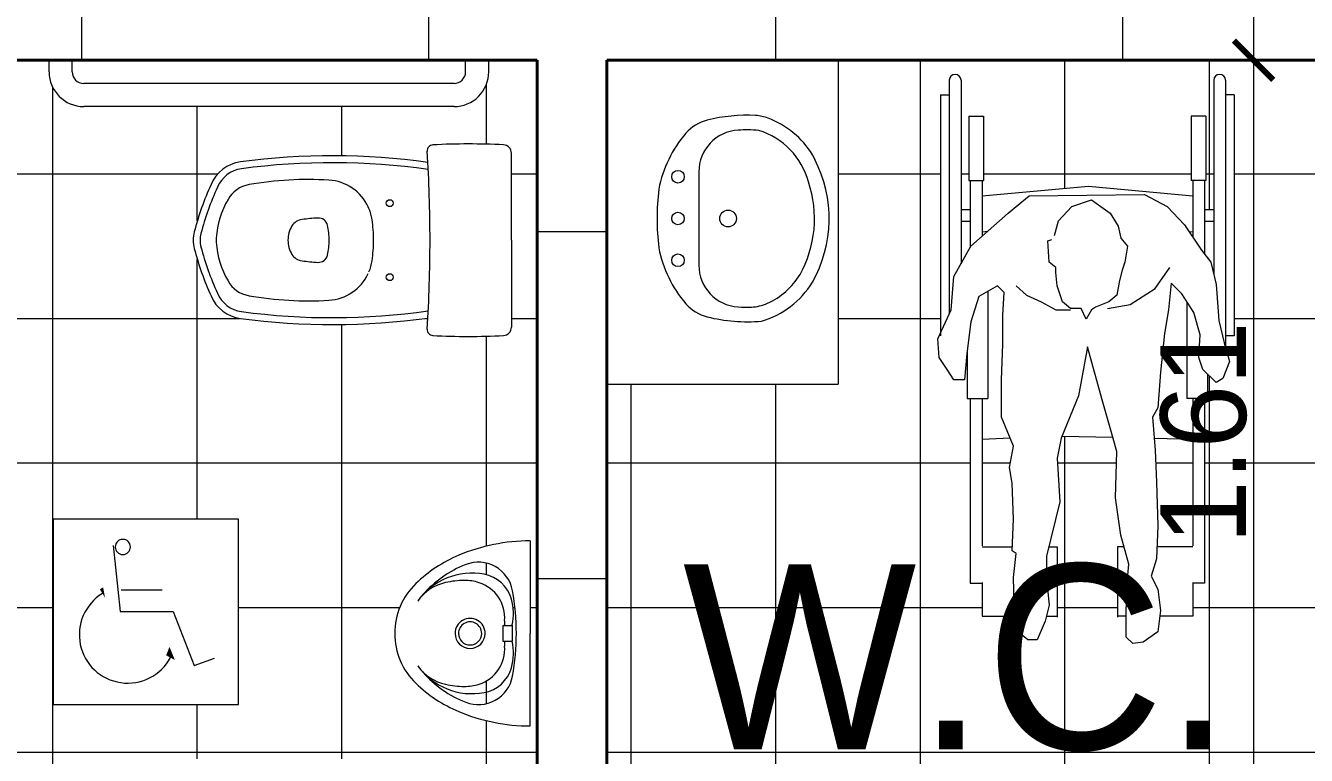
# Model space of a CAD drawing. Header units: millimetres. Extents: x 189.5 to 285.5, y -15 to 51.
# Drawn here: x 253.346 to 256.113, y 23.244 to 24.821 of the extents above; entities that cross this region are included whole.
import ezdxf
from ezdxf.enums import TextEntityAlignment as Align

# ---------------------------------------------------------------- set-up
doc = ezdxf.new("R2010")
doc.units = ezdxf.units.MM
doc.header["$LTSCALE"] = 0.005
doc.header["$MEASUREMENT"] = 0
for name, color, linetype, lineweight in [('Aux', 1, 'Continuous', 9), ('cotas', 1, 'Continuous', 15), ('Hatch', 11, 'Continuous', 9), ('muebles', 2, 'Continuous', 20), ('muro', 5, 'Continuous', 40)]:
    doc.layers.add(name, color=color, linetype=linetype, lineweight=lineweight)
doc.layers.add('text', color=1, linetype='Continuous')
doc.styles.get("Standard").update_dxf_attribs({"font": 'ERASMD.TTF', "height": 0.185})
doc.dimstyles.get("Standard").update_dxf_attribs({"dimtxt": 0.15, "dimasz": 0.085, "dimexe": 0.07, "dimexo": 0.4, "dimgap": 0.015, "dimtad": 1, "dimzin": 1, "dimdsep": 46, "dimtxsty": 'Standard', "dimblk": 'ARCHTICK', "dimcen": 0, "dimclrd": 256, "dimclre": 256, "dimclrt": 2, "dimadec": 0, "dimazin": 0, "dimtfac": 1, "dimtix": 1, "dimtmove": 0, "dimatfit": 0, "dimfxl": 1, "dimlwd": -1, "dimlwe": -1, "dimarcsym": 0})

# ---------------------------------------------------------------- blocks, each defined once
blk = doc.blocks.new('_ArchTick')
at = {"color": 0, "linetype": 'ByBlock', "const_width": 0.15}
blk.add_lwpolyline([(-0.5, -0.5), (0.5, 0.5)], dxfattribs=at)
blk = doc.blocks.new('*D166')
at = {"layer": 'cotas', "transparency": 16777216}
for p, q in [((255.9992355064184, 24.89628807079139), (255.9992355064184, 24.98128807079139)), ((255.9194552474638, 24.89628807079139), (256.0692355064184, 24.89628807079139)), ((255.9992355064184, 24.89628807079139), (255.9992355064184, 24.74628807079139)), ((255.9194552474638, 24.74628807079139), (256.0692355064184, 24.74628807079139)), ((255.9992355064184, 24.74628807079139), (255.9992355064184, 24.66128807079139))]:
    blk.add_line(p, q, dxfattribs=at)
at = {"layer": 'Defpoints', "color": 0, "transparency": 16777216}
for p in [(255.5194552474638, 24.89628807079139), (255.5194552474638, 24.74628807079139), (255.9992355064184, 24.74628807079139)]:
    blk.add_point(p, dxfattribs=at)
at = {"layer": 'cotas', "transparency": 16777216, "xscale": 0.085, "yscale": 0.085, "zscale": 0.085}
for p, rotation in [((255.9992355064184, 24.89628807079139), 270), ((255.9992355064184, 24.74628807079139), 90)]:
    blk.add_blockref('_ArchTick', p, dxfattribs=dict(at, rotation=rotation))
at = {"layer": 'cotas', "color": 2, "transparency": 16777216, "insert": (255.8917355064181, 25.16898497203681), "char_height": 0.185, "attachment_point": 5, "rotation": 90}
blk.add_mtext('0.15', dxfattribs=at)
blk = doc.blocks.new('*D167')
at = {"layer": 'cotas', "transparency": 16777216}
for p, q in [((255.9194552474638, 24.74628807079139), (256.0692355064184, 24.74628807079139)), ((255.9992355064184, 24.74628807079139), (255.9992355064184, 23.1362880707919)), ((255.9194552474638, 23.1362880707919), (256.0692355064184, 23.1362880707919))]:
    blk.add_line(p, q, dxfattribs=at)
at = {"layer": 'Defpoints', "color": 0, "transparency": 16777216}
for p in [(255.5194552474638, 24.74628807079139), (255.5194552474638, 23.1362880707919), (255.9992355064184, 23.1362880707919)]:
    blk.add_point(p, dxfattribs=at)
at = {"layer": 'cotas', "transparency": 16777216, "xscale": 0.085, "yscale": 0.085, "zscale": 0.085}
for p, rotation in [((255.9992355064184, 24.74628807079139), 90), ((255.9992355064184, 23.1362880707919), 270)]:
    blk.add_blockref('_ArchTick', p, dxfattribs=dict(at, rotation=rotation))
at = {"layer": 'cotas', "color": 2, "transparency": 16777216, "insert": (255.8917355064183, 23.94128807079157), "char_height": 0.185, "attachment_point": 5, "rotation": 90}
blk.add_mtext('1.61', dxfattribs=at)

msp = doc.modelspace()

# ---------------------------------------------------------------- hatches: boundary and pattern name
at = {"layer": 'Hatch'}
h = msp.add_hatch(dxfattribs=at)
h.set_pattern_fill('NET', color=256, scale=6, style=0)
h.set_pattern_definition([(0, (-337.5334649447541, 81.37570602885171), (0, 0.75), []), (90, (-337.5334649447541, 81.37570602885171), (-0.75, 4.592273826833915e-17), [])])
h.paths.add_polyline_path([(252.1038909515549, 22.98561842555168, -2.414213564037251), (252.1020308324781, 22.98747854462714), (252.0889513592696, 22.98747854462873), (252.0889513592696, 22.98628807079184), (251.6389513592695, 22.98628807079183), (251.1389513592695, 22.98628807079186), (248.7089513592696, 22.98628807079135), (248.6889513592695, 22.98628807079135), (247.9890367852244, 22.98628807079135), (247.5389513592695, 22.98628807079135), (246.5439513592695, 22.98628807079135), (245.6939513592696, 22.98628807079135), (245.3939513592695, 22.98628807079135), (243.7439513592695, 22.98628807079135), (242.7439513592695, 22.98628807079135), (240.9939513592695, 22.98628807079135), (240.6939513592696, 22.98628807079135), (239.8439513592696, 22.98628807079135), (238.7939513592695, 22.98628807079135), (238.3939513592695, 22.98628807079135), (238.1939513592696, 22.98628807079136), (237.2139513592697, 22.98628807079136), (234.7839513592696, 22.98628807079133), (234.7639513592696, 22.98628807079133), (234.7639513592696, 22.98636802783069), (234.1921289388995, 22.98636802783069), (234.1921289388995, 22.32371024168052), (234.1921289388995, 20.22776177328468), (234.1921289388995, 19.63628807079144), (234.1921289388995, 19.26852839724609), (234.1921289388997, 18.3185283972465), (234.1921289388997, 17.61128807079182), (234.1921289388997, 17.26128807079181), (234.0921289388996, 17.26128807079181), (234.0921289388996, 16.67260720331663), (234.0921289388996, 13.93141270840081), (234.0921289388996, 13.18628807079182), (234.0921289388994, 12.88628807079198), (234.0921289388991, 11.28628807079185), (237.5439513592697, 11.28628807079185), (237.5439513592697, 12.83628807079191), (237.2939513592701, 12.83628807079191), (236.89395135927, 12.83628807079191), (236.89395135927, 13.23628807079189), (237.2939513592701, 13.23628807079189), (237.5439513592698, 13.23628807079189), (237.54395135927, 19.55628807079179), (252.1187457793546, 19.55628807079179), (252.1187457793546, 19.64947813824267), (252.0706547125452, 19.64947813824267), (252.1187457793548, 20.13405533157958), (252.1187457793546, 19.55628807079179), (257.4639513592696, 19.5562880707918), (257.4639513592695, 20.1862880707917), (257.1639513592695, 20.1862880707917), (257.1639513592696, 20.48628807079177), (257.2639513592694, 20.48628807079177), (257.2639513592694, 22.98628807079189), (256.7139513592695, 22.98628807079189), (255.3366040933745, 22.98628807079189, -0.4199047918111877), (254.648326348148, 22.27315293824061), (254.648326348148, 22.27133269996786), (254.6408858718398, 22.27133269996786), (254.6408858718398, 22.27032355189795, -1.126481995361507), (254.6284208063116, 22.27133269996786), (254.6222846810695, 22.27133269996786), (254.6222846810695, 22.98747854462853), (254.6014513592695, 22.98747854462853), (254.6014513592695, 24.74628807079138), (257.2639513592695, 24.74628807079139), (257.2639513592693, 23.38628807079188), (257.4139513592695, 23.38628807079188), (257.4139513592693, 25.34128807079159), (257.2639513592694, 25.34128807079161), (257.2639513592694, 24.89628807079138), (251.7889513592695, 24.89628807079138), (251.7889513592695, 26.43628807079138), (251.6389513592696, 26.43628807079138), (251.6389513592695, 23.28628807079183), (251.7889513592695, 23.28628807079183), (251.7889513592696, 24.74628807079137), (254.4514513592694, 24.74628807079138), (254.4514513592694, 23.13628807079208), (252.8330576297549, 23.13628807079208), (252.8330576297549, 22.98628824590409), (252.8182103590112, 22.98628824750885, -0.419904866709646), (252.1299326186335, 22.2731529382408), (252.1299326186335, 22.27133269996804), (252.1224921423253, 22.27133269996804), (252.1224921423253, 22.27032355189514, -1.126481995005869), (252.1100270767969, 22.27133269996804), (252.1038909515549, 22.27133269996804)])
h.paths.add_polyline_path([(240.6439513592696, 20.48628807079177), (240.6439513592696, 20.1862880707917), (240.3439513592695, 20.1862880707917), (240.3439513592695, 20.48628807079177)], flags=17)
h.paths.add_polyline_path([(237.2439513592698, 20.1862880707917), (236.9439513592697, 20.1862880707917), (236.9439513592697, 20.48628807079177), (237.2439513592698, 20.48628807079177)], flags=17)
h.paths.add_polyline_path([(243.6939513592696, 20.48628807079177), (243.9939513592694, 20.48628807079178), (243.9939513592695, 20.1862880707917), (243.6939513592696, 20.1862880707917)], flags=17)
h.paths.add_polyline_path([(237.2439513592698, 16.9362880707917), (237.2439513592698, 16.63628807079175), (236.9439513592697, 16.63628807079175), (236.9439513592697, 16.9362880707917)], flags=16)
h.paths.add_polyline_path([(247.0439513592695, 20.48628807079177), (247.3439513592695, 20.48628807079178), (247.3439513592696, 20.1862880707917), (247.0439513592696, 20.1862880707917)], flags=17)
h.paths.add_polyline_path([(250.3639513592694, 20.48628807079178), (250.6639513592696, 20.48628807079177), (250.6639513592696, 20.1862880707917), (250.3639513592697, 20.1862880707917)], flags=17)
h.paths.add_polyline_path([(252.116592189181, 22.27636913918495, -0.03896766346203715), (252.1175626368307, 22.27623207035962, -0.9728150875891242), (252.1151768573746, 22.26387032283586, -1.04180337291388), (252.1177266983917, 22.27619338036689, -21.89540693037424)], flags=17)
h.paths.add_polyline_path([(253.7139513592696, 20.48628807079177), (254.0139513592694, 20.48628807079177), (254.0139513592694, 20.1862880707917), (253.7139513592696, 20.1862880707917)], flags=17)
h.paths.add_polyline_path([(254.6282957779626, 22.27008407830277, 1796152.363669402), (254.6282957779626, 22.2700840923268)], flags=16)
h.paths.add_polyline_path([(234.274902785261, 19.11331193394851), (234.8615493054075, 19.11331193394851), (234.8615493054075, 18.82984856398514), (234.274902785261, 18.82984856398514)], flags=24)
h.paths.add_polyline_path([(255.7470221364548, 22.37544064857165), (255.7470221364548, 22.96208716871817), (256.0304855064181, 22.96208716871817), (256.0304855064181, 22.37544064857165)], flags=24)
h.paths.add_polyline_path([(255.7470221364548, 20.95465345540732), (255.7470221364548, 21.58792268617655), (256.0304855064181, 21.58792268617655), (256.0304855064181, 20.95465345540732)], flags=24)
h.paths.add_polyline_path([(248.8725276801463, 22.27298606732919), (248.8725276801463, 22.87779375963689), (249.1559910501096, 22.87779375963689), (249.1559910501096, 22.27298606732919)], flags=24)
h.paths.add_polyline_path([(244.8420920170987, 22.36428247472001), (244.8420920170987, 22.9690901670277), (245.125555387062, 22.9690901670277), (245.125555387062, 22.36428247472001)], flags=24)
h.paths.add_polyline_path([(244.8420920170987, 21.43483294258652), (244.8420920170987, 22.03774319899678), (245.125555387062, 22.03774319899678), (245.125555387062, 21.43483294258652)], flags=24)
h.paths.add_polyline_path([(245.1459938472043, 20.29003807079183), (245.1459938472043, 20.89484576309953), (245.4294572171676, 20.89484576309953), (245.4294572171676, 20.29003807079183)], flags=24)
h.paths.add_polyline_path([(244.8420920170987, 19.55465345540723), (244.8420920170987, 20.18792268617646), (245.125555387062, 20.18792268617646), (245.125555387062, 19.55465345540723)], flags=25)
h.paths.add_polyline_path([(245.2120787651662, 16.99768316134541), (245.2120787651662, 19.89654030420251), (244.6546721717598, 19.89654030420251), (244.6546721717598, 16.99768316134541)], flags=25)
h = msp.add_hatch(dxfattribs=at)
h.set_pattern_fill('NET', color=256, scale=2.5, style=0)
h.set_pattern_definition([(0, (-337.5334649447541, 81.37570602885171), (0, 0.3125), []), (90, (-337.5334649447541, 81.37570602885171), (-0.3125, 1.913447427847464e-17), [])])
h.paths.add_polyline_path([(253.4714683358653, 24.64628807079135, -0.4142135623734282), (253.3964683358653, 24.7212880707913), (253.3964683358652, 24.74628807079139), (252.2889513592696, 24.74628807079138), (252.2889513592694, 24.04628807079087), (251.7889513592696, 24.04628807079088), (251.7889513592695, 23.28628807079185), (252.0889513592696, 23.28628807079185), (252.0889513592697, 23.13628807079183), (252.1038909515549, 23.13628807079184), (252.1038909515549, 23.06932378401851), (252.1113314278631, 23.06932378401851), (252.1113314278631, 23.05444283140218), (252.1038909515551, 23.05444283140217), (252.1038909515548, 22.98747854462871), (252.1336528567875, 22.98747854462871), (252.8181766771385, 22.98747854462872), (252.8181766771385, 23.05444283140226), (252.8107362008303, 23.05444283140227), (252.8107362008303, 23.06932378401859), (252.8181766771384, 23.0693237840186), (252.8181766771385, 23.13628807079208), (252.8330576297549, 23.13628807079208), (253.3964683358654, 23.13628807079207), (253.3964683358653, 23.16128807079185, -0.4142135623740941), (253.4714683358652, 23.23628807079209), (254.2714683358653, 23.23628807079209, -0.4142135623734279), (254.3464683358653, 23.16128807079214), (254.3464683358652, 23.13628807079208), (254.4514513592695, 23.13628807079208), (254.4514513592694, 24.74628807079138), (254.3464683358653, 24.74628807079139), (254.3464683358653, 24.72128807079125, -0.414213562372762), (254.2714683358654, 24.64628807079135)])
h.paths.add_polyline_path([(253.8055114915655, 23.7539088929528), (253.8055114915655, 23.35390889295281), (253.4055114915654, 23.35390889295281), (253.4055114915654, 23.75390889295281)], flags=16)
h.paths.add_polyline_path([(253.746639606495, 24.23697485767713, -0.04536266308921758), (253.7101928427919, 24.33932604308224, -0.07051828145125469), (253.7076324998272, 24.35738952085637, -0.07051828145760095), (253.7101928427924, 24.37545299863208, -0.04536266308818345), (253.7466396064946, 24.4778041840349, -0.2681690746046647), (253.8100409879903, 24.52668529550436, -0.06778942498869861), (254.2149156124897, 24.5256374816886, 0.001998869881263297), (254.2134745695929, 24.54960452777159, -0.4179661913573712), (254.2257818731215, 24.56341955432539, -0.0254767863049048), (254.3785434310014, 24.56346746626794, -0.3994612523021149), (254.3956324998273, 24.54549053092298), (254.3956324998273, 24.35738952085638), (254.3956324998273, 24.16928851078992, -0.3994612523028014), (254.3785434310014, 24.15131157544491, -0.0254767863049048), (254.2257818731215, 24.15135948738748, -0.417966191359291), (254.2134745695928, 24.16517451394126, 0.00199886988127271), (254.2149156124896, 24.18914156002436, -0.06778942498865684), (253.8100409879904, 24.1880937462086, -0.268169074601404)], flags=16)
h.paths.add_polyline_path([(253.7242046337933, 24.369829046225), (253.7246019944166, 24.37128450376379, 0.007544055963508864)], flags=0)
h.paths.add_polyline_path([(253.7246019944168, 24.34349453794826, -0.007544055981194789), (253.7242046337926, 24.34494999549047)], flags=0)
h.paths.add_polyline_path([(253.5722384504468, 23.69424662094365, -1), (253.5394697210788, 23.69424662094365, -1)], flags=0)
h.paths.add_polyline_path([(253.7577971555241, 24.36201316974748, -0.11223620855815), (253.7831683676455, 24.44558892732489, -0.2237024067793791), (253.8284938915936, 24.47742803588143, -0.0578780653133929), (254.001271392849, 24.48721527894424, -0.2765377333950695), (254.086159677471, 24.42931044567769), (254.08776070253, 24.42565294781179, -0.06196968820255255), (254.0943200940002, 24.40184704512341, -0.03720204328161242), (254.0976324998273, 24.35738952085637, -0.03720204326521742), (254.0943200940031, 24.31293199660876, -0.002741917337492987), (254.0941555810242, 24.3118476465257, 0.03811730564555731), (254.0976324998273, 24.35738952085637, 0.03811730562859852), (254.0941555810273, 24.40293139516696, 0.05921770893449989), (254.0877607025313, 24.42565294780859), (254.0861596774694, 24.42931044568133, 0.2765377333844891), (254.001271392849, 24.48721527894423, 0.05787806531354672), (253.8284938915931, 24.47742803588137, 0.2237024067769746), (253.7831683676457, 24.44558892732496, 0.1122362085566601), (253.757797155524, 24.36201316974881, 0.01780017579507338), (253.7576324998273, 24.35738952085693, -0.01780017579000424)], flags=0)
h.paths.add_polyline_path([(253.1346946551324, 24.09528085435191), (253.1203720269325, 24.05804199055191), (253.1060493733323, 24.04944838315186), (253.0870108795324, 24.06848687695187), (253.0870108795324, 24.01484639495191), (253.0806608795324, 24.0148463949519), (253.0806608795323, 23.61572689855194), (253.0552608795324, 23.61572689855195), (253.0552608795324, 23.54434294175194), (252.9841883700602, 23.54434294175196), (252.9800101283324, 23.51091710055197), (252.9485003361325, 23.48800086495192), (252.9255841005323, 23.48513635455191), (252.9112614723324, 23.49945898275199), (252.9112614723324, 23.54434294175195), (252.8925574711324, 23.54434294175196), (252.8925574711324, 23.69462493735193), (252.9067313675472, 23.69462493735194), (252.8998033545324, 23.72002765515227), (252.8883452367322, 23.8002344543519), (252.8912097725324, 23.90049292795177), (252.8825978825159, 23.93149571062925), (252.7730162065324, 23.93399222595195), (252.7728692990755, 23.93398676423602), (252.7708995737322, 23.9291382097518), (252.7623059917323, 23.88617029975191), (252.7680350633324, 23.79164087235192), (252.7443726416968, 23.69462493735193), (252.7626548607324, 23.69462493735193), (252.7626548607323, 23.54434294175195), (252.7391526471323, 23.54434294175196), (252.7365252457322, 23.53383333615218), (252.7193380817323, 23.49372993655192), (252.6992863819323, 23.49372993655192), (252.6706411001325, 23.5166461467519), (252.6699309241254, 23.54434294175195), (252.5999514523323, 23.54434294175195), (252.5999514523324, 23.61572689855195), (252.5745514523323, 23.61572689855194), (252.5745514523323, 24.01484639495192), (252.5682014523323, 24.01484639495192), (252.5682014523323, 24.1179349131722), (252.5675180907321, 24.11246801835096), (252.5617890191323, 24.05517745475191), (252.5388728089324, 24.05517745475191), (252.5245501553327, 24.07809366495177), (252.5073629913323, 24.10387443635199), (252.5044984555324, 24.14397781055167), (252.5101061659324, 24.15631477641518), (252.5101061659324, 24.67143829995194), (252.5291561659324, 24.67143829995194), (252.5291561659324, 24.70318829995193, -1), (252.5545561659324, 24.70318829995193), (252.5545561659324, 24.42378829995192), (252.5745514523323, 24.42378829995192), (252.5745514523325, 24.48675947195193), (252.5713764523324, 24.48675947195193), (252.5713764523324, 24.62572617395193), (252.6031264523324, 24.62572617395193), (252.6031264523324, 24.48675947195193), (252.5999514523323, 24.48675947195193), (252.5999514523322, 24.45354904815196), (252.8303161681323, 24.47409614955193), (253.0552608795324, 24.45354904815196), (253.0552608795324, 24.48675947195193), (253.0520858795323, 24.48675947195193), (253.0520858795323, 24.62572617395193), (253.0838358795324, 24.62572617395193), (253.0838358795324, 24.48675947195193), (253.0806608795324, 24.48675947195193), (253.0806608795325, 24.42378829995192), (253.1006561659324, 24.42378829995192), (253.1006561659324, 24.70318829995193, -1), (253.1260561659324, 24.70318829995193), (253.1260561659324, 24.67143829995194), (253.1451061659324, 24.67143829995194), (253.1451061659324, 24.15073829995191), (253.1260561659324, 24.15073829995192), (253.1260561659324, 24.12551553782791)], flags=16)
h.paths.add_polyline_path([(253.0864889258668, 24.32053773175193), (253.0870108795324, 24.32053773175193), (253.0870108795324, 24.3198666487508)], flags=0)
h.paths.add_polyline_path([(253.0552608795324, 23.69462493735194), (252.9781919632361, 23.69462493735193), (252.9800101283324, 23.74007935495225), (252.9771456179321, 23.83460878235782), (252.9742810821323, 23.90335746375244), (252.9721933213207, 23.92945451555125), (253.0552608795324, 23.92756206355193)], flags=0)
h.paths.add_polyline_path([(253.9212068222863, 24.32647998042883, -0.009795769441821237), (253.9200355096496, 24.32851814014413, 0.01959718251676265)], flags=0)
h.paths.add_polyline_path([(253.9200355096521, 24.38626090157325, -0.2480291594571477), (253.9431428752007, 24.40214212146498, -0.01139687807518087), (253.9771810226403, 24.40532022889509, -0.3735440217904059), (253.9981418924406, 24.38956090373102, -0.05409146196836189), (254.0016324998273, 24.35738952085637, -0.05409146193826582), (253.9981418924444, 24.32521813799931, -0.002900143946540674), (253.9980919567498, 24.3249915660144, 0.05447928410457353), (254.0016324998273, 24.35738952085637, 0.0544792840749569), (253.9980919567537, 24.38978747568105, 0.3702427827096077), (253.9771810226403, 24.40532022889509, 0.01139687807518021), (253.9431428752007, 24.40214212146499, 0.2273270147245845), (253.921206822289, 24.38829906128844, 0.009795769441882608)], flags=0)
h.paths.add_polyline_path([(254.1401324998272, 24.27738952085645, -1), (254.1251324998273, 24.27738952085645, -1)], flags=0)
h.paths.add_polyline_path([(254.1251324998273, 24.43738952085641, -1), (254.1401324998272, 24.43738952085641, -1)], flags=0)
h.paths.add_polyline_path([(254.1889426227995, 23.6150592598436, -0.09324748291664155), (254.2815436881436, 23.67614152156464, -0.09961672865053077), (254.4362628358682, 23.70727571218759), (254.4362628358682, 23.50727571218766), (254.4362628358682, 23.30727571218757, -0.09961672865023667), (254.2815436881442, 23.33840990281013, -0.09324748291835021), (254.1889426227988, 23.39949216453272, -0.2031590986933721), (254.1432628358682, 23.50727571218765, -0.2031590986956912)], flags=16)
h.paths.add_polyline_path([(254.2038588434938, 23.59068770645599, -0.1202932096577439), (254.2968247247126, 23.65608448909423, -0.4726032052632939), (254.3980067377108, 23.59956969317709, -0.04463805403242913), (254.4062628358682, 23.50727571218756, -0.04463805403231597), (254.3980067377108, 23.41498173119825, -0.4726032052645627), (254.2968247247123, 23.35846693528113, -0.1202932096539247), (254.2038588434961, 23.4238637179167, -0.02620851799081181), (254.1942157155221, 23.43555683467478, 0.1807160010038223), (254.2529207097023, 23.39742853525691, 0.05126810897286248), (254.2935527757121, 23.39269407409576, 0.08198718537179564), (254.3257626046259, 23.39756401536599, 0.3468278983904911), (254.3808339414294, 23.47991467007057, -0.007416061581706954), (254.3801759368001, 23.49027571218772), (254.3772628358682, 23.49027571218772), (254.3772628358682, 23.52427571218772), (254.3971334333839, 23.52427571218772, 0.1209733713608185), (254.3954297625912, 23.58148003543422, 0.2868939852078385), (254.3367833447617, 23.63518735691855, 0.286546488531412), (254.1942157155223, 23.5789945897007, -1.05523210266137e-06), (254.1942159666484, 23.57899492896178, -0.02620778810324431)], flags=0)
h.paths.add_polyline_path([(252.6677765643324, 23.91195104575188), (252.6591829823324, 23.86611859995209), (252.6649120285324, 23.83174424655246), (252.6677765643324, 23.75440198315187), (252.665285846729, 23.69462493735193), (252.5999514523323, 23.69462493735194), (252.5999514523323, 23.92756206355193), (252.6604703743384, 23.92981062369208)], flags=0)
h.paths.add_polyline_path([(254.3387628358682, 23.50727571218762, -1), (254.2737628358682, 23.50727571218764, -1)], flags=0)
h.paths.add_polyline_path([(254.3312628358682, 23.50727571218762, -1), (254.2812628358682, 23.50727571218764, -1)], flags=0)
h.paths.add_polyline_path([(255.1014513592696, 24.74628807079137), (255.1014513592694, 24.04628807079087), (254.6014513592695, 24.04628807079087), (254.6014513592695, 23.13628807079181), (254.6074037284532, 23.13628807079181), (254.6222846810695, 23.13628807079181), (254.6222846810695, 23.06932378401833), (254.6297251573776, 23.06932378401832), (254.6297251573776, 23.054442831402), (254.6222846810695, 23.05444283140199), (254.6222846810695, 22.98747854462854), (254.652046586302, 22.98747854462853), (255.3365704066532, 22.98747854462862), (255.3365704066532, 23.05444283140208), (255.3291299303449, 23.05444283140208), (255.3291299303449, 23.06932378401842), (255.3365704066531, 23.06932378401841), (255.3365704066532, 23.13628807079189), (255.3514513592695, 23.13628807079189), (256.2089683358653, 23.13628807079189), (256.2089683358652, 23.16128807079184, -0.4142135623741217), (256.2839683358651, 23.23628807079209), (256.7139513592695, 23.23628807079209), (256.7139513592693, 23.38628807079189), (257.2639513592694, 23.38628807079188), (257.2639513592694, 24.74628807079138), (257.1589683358652, 24.74628807079138), (257.1589683358652, 24.72128807079125, -0.4142135623727898), (257.0839683358653, 24.64628807079134), (256.2839683358653, 24.64628807079134, -0.4142135623738997), (256.2089683358652, 24.7212880707913), (256.2089683358652, 24.74628807079139)])
h.paths.add_polyline_path([(255.3870514523323, 24.0148463949519), (255.3807014523322, 24.0148463949519), (255.3807014523321, 24.11793491317113), (255.3800180907324, 24.11246801835166), (255.3742890191322, 24.05517745475191), (255.3513728089323, 24.05517745475191), (255.3370501553336, 24.07809366495177), (255.3198629913322, 24.10387443635196), (255.3169984555321, 24.14397781055165), (255.3226061659323, 24.15631477641551), (255.3226061659323, 24.67143829995194), (255.3416561659322, 24.67143829995193), (255.3416561659322, 24.70318829995193, -1), (255.3670561659322, 24.70318829995193), (255.3670561659322, 24.42378829995192), (255.3870514523322, 24.42378829995192), (255.3870514523321, 24.48675947195192), (255.3838764523323, 24.48675947195192), (255.3838764523323, 24.62572617395192), (255.4156264523323, 24.62572617395192), (255.4156264523323, 24.48675947195191), (255.4124514523322, 24.48675947195191), (255.4124514523323, 24.45354904815196), (255.6428161681322, 24.47409614955193), (255.8677608795323, 24.45354904815195), (255.8677608795322, 24.48675947195192), (255.8645858795322, 24.48675947195193), (255.8645858795321, 24.62572617395193), (255.8963358795321, 24.62572617395193), (255.8963358795321, 24.48675947195191), (255.8931608795324, 24.48675947195191), (255.8931608795324, 24.42378829995192), (255.9131561659324, 24.42378829995192), (255.9131561659323, 24.70318829995192, -1), (255.9385561659323, 24.70318829995192), (255.9385561659323, 24.67143829995194), (255.9576061659322, 24.67143829995193), (255.9576061659322, 24.1507382999519), (255.9385561659323, 24.15073829995192), (255.9385561659323, 24.1255155378276), (255.9471946551322, 24.09528085435204), (255.9328720269323, 24.05804199055176), (255.9185493733322, 24.04944838315192), (255.8995108795323, 24.0684868769518), (255.8995108795323, 24.01484639495191), (255.8931608795323, 24.0148463949519), (255.8931608795322, 23.61572689855194), (255.8677608795323, 23.61572689855193), (255.8677608795323, 23.54434294175194), (255.79668837006, 23.54434294175194), (255.7925101283323, 23.51091710055199), (255.7610003361323, 23.48800086495192), (255.7380841005324, 23.48513635455191), (255.7237614723323, 23.49945898275188), (255.7237614723323, 23.54434294175194), (255.7050574711322, 23.54434294175194), (255.7050574711322, 23.69462493735193), (255.719231367547, 23.69462493735193), (255.7123033545322, 23.72002765515242), (255.7008452367322, 23.80023445435197), (255.7037097725323, 23.90049292795194), (255.6950978825159, 23.93149571062924), (255.5855162065324, 23.93399222595194), (255.5853692990752, 23.933986764236), (255.583399573732, 23.92913820975153), (255.5748059917322, 23.8861702997514), (255.5805350633323, 23.79164087235167), (255.5568726416968, 23.69462493735193), (255.5751548607323, 23.69462493735193), (255.5751548607321, 23.54434294175194), (255.5516526471322, 23.54434294175195), (255.5490252457322, 23.53383333615218), (255.5318380817322, 23.49372993655192), (255.5117863819322, 23.49372993655192), (255.4831411001322, 23.5166461467519), (255.4824309241254, 23.54434294175195), (255.4124514523322, 23.54434294175195), (255.4124514523322, 23.61572689855194), (255.3870514523321, 23.61572689855194)], flags=16)
h.paths.add_polyline_path([(255.4124514523323, 23.69462493735193), (255.4124514523322, 23.92756206355192), (255.4729703743383, 23.92981062369208), (255.4802765643321, 23.9119510457519), (255.4716829823323, 23.86611859995188), (255.4774120285324, 23.83174424655179), (255.4802765643323, 23.75440198315216), (255.4777858467289, 23.69462493735193)], flags=0)
h.paths.add_polyline_path([(255.8989889258667, 24.32053773175192), (255.8995108795323, 24.32053773175192), (255.8995108795323, 24.31986664875105)], flags=0)
h.paths.add_polyline_path([(255.7925101283323, 23.74007935495206), (255.7896456179318, 23.83460878235523), (255.7867810821321, 23.90335746375455), (255.7846933213204, 23.92945451555124), (255.8677608795323, 23.92756206355192), (255.8677608795322, 23.69462493735193), (255.7906919632362, 23.69462493735192)], flags=0)
h.paths.add_polyline_path([(256.2180114915653, 23.75390889295279), (256.6180114915654, 23.75390889295279), (256.6180114915654, 23.35390889295281), (256.2180114915652, 23.35390889295281)], flags=16)
h.paths.add_polyline_path([(256.3519697210787, 23.69424662094365, -1), (256.3847384504467, 23.69424662094364, -1)], flags=0)
h.paths.add_polyline_path([(256.5226928427921, 24.33932604308104, -0.07051828145605558), (256.5201324998271, 24.35738952085637, -0.07051828145760095), (256.5226928427923, 24.37545299863208, -0.04536266308924979), (256.5591396064956, 24.47780418403719, -0.26816907459649), (256.6225409879904, 24.52668529550436, -0.0677894249886794), (257.0274156124897, 24.52563748168858, 0.001998869881259142), (257.0259745695928, 24.54960452777151, -0.4179661913589065), (257.0382818731214, 24.56341955432538, -0.0254767863049048), (257.1910434310013, 24.56346746626794, -0.3994612523021149), (257.2081324998272, 24.54549053092298), (257.2081324998272, 24.35738952085637), (257.2081324998272, 24.16928851078991, -0.3994612523028014), (257.1910434310013, 24.15131157544491, -0.0254767863049048), (257.0382818731214, 24.15135948738747, -0.4179661913566888), (257.0259745695928, 24.16517451394124, 0.001998869881273891), (257.0274156124896, 24.18914156002435, -0.06778942498865684), (256.6225409879904, 24.18809374620859, -0.2681690746047109), (256.5591396064946, 24.23697485767792, -0.04536266308833309)], flags=16)
h.paths.add_polyline_path([(256.5367046337934, 24.36982904622582), (256.5371019944146, 24.3712845037567, 0.007544055922546)], flags=0)
h.paths.add_polyline_path([(256.5371019944148, 24.34349453795537, -0.00754405590869025), (256.5367046337943, 24.34494999548357)], flags=0)
h.paths.add_polyline_path([(256.7251324998273, 24.35738952085637, -0.1261659415600999), (256.7325355096546, 24.38626090157808, -0.2480291594081633), (256.7556428752006, 24.40214212146497, -0.01139687807514224), (256.78968102264, 24.40532022889506, -0.3735440214650296), (256.8106418924357, 24.38956090375349, -0.05409146200679492), (256.8141324998272, 24.35738952085637, -0.05409146201267646), (256.8106418924349, 24.32521813795581, -0.3735440214129971), (256.78968102264, 24.30945881281777, -0.01139687807510483), (256.7556428752007, 24.31263692024786, -0.2480291594380105), (256.732535509653, 24.32851814013753, -0.126165941546161)], flags=0)
h.paths.add_polyline_path([(257.0014426227992, 23.72253165424689, 0.2031590986949663), (256.9557628358681, 23.6147481065913, 0.2031590986945328), (257.0014426227991, 23.5069645589359, 0.0932474829190464), (257.0940436881455, 23.4458822972132), (257.0940392533699, 23.44588415742308, 0.09961976417223618), (257.2487628358681, 23.41474810659121), (257.2487628358681, 23.61474810659131), (257.2487628358681, 23.81474810659123, 0.09961672864990977), (257.0940436881444, 23.78361391596865, 0.09324748291771678)], flags=16)
h.paths.add_polyline_path([(257.0163588434942, 23.6981601008604, -0.1202932096567609), (257.1093247247125, 23.76355688349788, -0.4726032052632715), (257.2105067377107, 23.70704208758075, -0.04463805403243256), (257.2187628358681, 23.61474810659121, -0.04463805403232477), (257.2105067377108, 23.52245412560187, -0.4726032052636659), (257.1093247247126, 23.46593932968463, -0.1202932096548977), (257.0163588434956, 23.53133611232078, -0.02620851798871824), (257.0067157155225, 23.54302922907805, 0.180716001003449), (257.0654207097027, 23.50490092966043, 0.05126810897241494), (257.1060527757122, 23.50016646849942, 0.08198718537124113), (257.1382626046258, 23.5050364097697, 0.3468278983903856), (257.1933339414293, 23.58738706447425, -0.007416061581686692), (257.1926759368, 23.59774810659138), (257.1897628358681, 23.59774810659138), (257.1897628358681, 23.63174810659137), (257.1926759368, 23.63174810659137, -0.007416061581526513), (257.1933339414293, 23.64210914870828, 0.3468278983843028), (257.1382626046278, 23.72445980341249, 0.08198718537394926), (257.1060527757131, 23.72932974468312, 0.05126810897313816), (257.0654207097031, 23.72459528352203, 0.1807160010070489), (257.0067157155218, 23.68646698410377, -0.02620851798721506)], flags=0)
h.paths.add_polyline_path([(256.9526324998271, 24.27738952085644, -1), (256.9376324998271, 24.27738952085644, -1)], flags=0)
h.paths.add_polyline_path([(257.0862628358681, 23.61474810659129, -1), (257.1512628358681, 23.61474810659127, -1)], flags=0)
h.paths.add_polyline_path([(257.0937628358681, 23.61474810659129, -1), (257.1437628358681, 23.61474810659127, -1)], flags=0)
h.paths.add_polyline_path([(256.9526324998271, 24.43738952085641, -1), (256.9376324998271, 24.43738952085641, -1)], flags=0)
h.paths.add_polyline_path([(257.2098834094605, 23.63294491280688, 0.05024588974414097), (257.2097628358681, 23.63174810659174), (257.2097628358681, 23.59713618035891, 0.0005979519901399845), (257.2097038503958, 23.5974170707072, 1918.099930013912), (257.2097553168537, 23.59717217265491, 326.6916963436996), (257.2100471789322, 23.59573219153703, 0.002984386556166335), (257.2097628358681, 23.59713618035844), (257.2097628358681, 23.63236003282374, 0.001244124542047626)], flags=0)
h.paths.add_polyline_path([(251.9962226729866, 23.15387307373536), (253.463914980679, 23.15387307373536), (253.463914980679, 23.77321373307602), (251.9962226729866, 23.77321373307602)], flags=25)
h.paths.add_polyline_path([(255.7500038214365, 23.61238788764155), (255.7500038214365, 24.27018825394192), (256.0304855064182, 24.27018825394192), (256.0304855064182, 23.61238788764155)], flags=24)
h.paths.add_polyline_path([(254.6262388576409, 23.14686138075527), (256.0939311653333, 23.14686138075527), (256.0939311653333, 23.76620204009593), (254.6262388576409, 23.76620204009593)], flags=24)

# ---------------------------------------------------------------- linework, layer by layer
at = {"layer": 'Aux', "ltscale": 0.005}
for p, q in [((253.3964683358653, 24.72128807079128), (253.3964683358653, 24.74628807079137)), ((253.4464683358653, 24.72128807079128), (253.4464683358653, 24.74628807079103)), ((254.2964683358654, 24.72128807079128), (254.2964683358654, 24.74628807079137)), ((254.3464683358653, 24.72128807079128), (254.3464683358653, 24.74628807079137)), ((254.2714683358653, 24.6962880707913), (253.4714683358653, 24.6962880707913)), ((255.3416561659322, 24.70318829995193), (255.3416561659322, 24.19822476835196)), ((255.3670561659322, 24.70318829995193), (255.3670561659322, 24.30635813095193)), ((255.9131561659323, 24.70318829995193), (255.9131561659323, 24.28434461135191)), ((255.9385561659323, 24.70318829995193), (255.9385561659323, 24.11898829995192)), ((255.3226061659323, 24.67143829995194), (255.3226061659323, 24.1507382999519)), ((255.3226061659323, 24.67143829995194), (255.3416561659322, 24.67143829995194)), ((255.9576061659322, 24.67143829995194), (255.9385561659323, 24.67143829995194)), ((255.9576061659322, 24.67143829995194), (255.9576061659322, 24.1507382999519)), ((254.2714683358653, 24.64628807079135), (253.4714683358653, 24.64628807079135)), ((255.3838764523323, 24.62572617395193), (255.4156264523323, 24.62572617395193)), ((255.3838764523323, 24.62572617395193), (255.3838764523323, 24.48675947195192)), ((255.4156264523323, 24.62572617395193), (255.4156264523323, 24.48675947195192)), ((255.8963358795322, 24.62572617395193), (255.8645858795322, 24.62572617395193)), ((255.8645858795322, 24.62572617395193), (255.8645858795322, 24.48675947195192)), ((255.8963358795322, 24.62572617395193), (255.8963358795322, 24.48675947195192)), ((254.8005250868985, 24.50522163186622), (254.8005250868985, 24.30333578688749)), ((255.3838764523323, 24.48675947195192), (255.4156264523323, 24.48675947195192)), ((255.3870514523322, 24.48675947195192), (255.3870514523322, 24.34173441275191)), ((255.4124514523322, 24.48675947195192), (255.4124514523322, 24.36578031335193)), ((255.4124514523322, 24.45354904815195), (255.6428161681323, 24.47409614955193)), ((255.6428161681323, 24.47409614955193), (255.8677608795323, 24.45354904815195)), ((255.8963358795322, 24.48675947195192), (255.8645858795322, 24.48675947195192)), ((255.8677608795323, 24.48675947195192), (255.8677608795323, 24.36407775135188)), ((255.8931608795323, 24.48675947195192), (255.8931608795323, 24.32803096035189)), ((255.3670561659322, 24.42378829995192), (255.3870514523322, 24.42378829995192)), ((255.8931608795323, 24.42378829995192), (255.9131561659323, 24.42378829995192)), ((255.3670561659322, 24.39838829995193), (255.3870514523322, 24.39838829995193)), ((255.8931608795323, 24.39838829995193), (255.9131561659323, 24.39838829995193)), ((255.4124514523322, 24.37569334915195), (255.4248203379323, 24.37682395395193)), ((255.8592972185322, 24.37644772915194), (255.8677608795323, 24.37569334915195)), ((255.8995108795323, 24.32053773175192), (255.8989889349323, 24.32053773175192)), ((255.8995108795323, 24.32053773175192), (255.8995108795323, 24.31986666375195)), ((255.4251514523322, 24.24670135415192), (255.4251514523322, 24.01484639495191)), ((255.8550608795323, 24.22427742135192), (255.8550608795323, 24.01484639495191)), ((255.9576061659322, 24.1507382999519), (255.9385561659323, 24.1507382999519)), ((255.3807014523322, 24.1179349619519), (255.3807014523322, 24.01484639495191)), ((255.8995108795323, 24.06848690235193), (255.8995108795323, 24.01484639495191)), ((255.3807014523322, 24.01484639495191), (255.4251514523322, 24.01484639495191)), ((255.3870514523322, 24.01484639495192), (255.3870514523322, 23.61572689855194)), ((255.4124514523322, 24.01484639495191), (255.4124514523322, 23.69658922095191)), ((255.8995108795323, 24.01484639495191), (255.8550608795323, 24.01484639495191)), ((255.8677608795323, 24.01484639495191), (255.8677608795323, 23.69658922095191)), ((255.8931608795323, 24.01484639495192), (255.8931608795323, 23.61572689855194)), ((255.4124514523322, 23.92756206355192), (255.4729703813323, 23.92981062395193)), ((255.5853693183323, 23.93398676495195), (255.5855162065322, 23.93399222595195)), ((255.5855162065322, 23.93399222595195), (255.6950978771323, 23.9314957107519)), ((255.7846933037323, 23.92945451595192), (255.8677608795323, 23.92756206355192)), ((255.4124514523322, 23.69462493735193), (255.4777858657322, 23.69462493735193)), ((255.5568726265323, 23.69462493735193), (255.5751548607323, 23.69462493735193)), ((255.5751548607323, 23.69462493735193), (255.5751548607323, 23.5425501843519)), ((255.7192313569323, 23.69462493735193), (255.7050574711322, 23.69462493735193)), ((255.7050574711322, 23.69462493735193), (255.7050574711322, 23.5425501843519)), ((255.8677608795323, 23.69462493735193), (255.7906919709322, 23.69462493735193)), ((255.3870514523322, 23.61572689855193), (255.4124514523322, 23.61572689855193)), ((255.4124514523322, 23.61769118215192), (255.4124514523322, 23.54434294175194)), ((255.8677608795323, 23.61769118215192), (255.8677608795323, 23.54434294175194)), ((255.8931608795323, 23.61572689855193), (255.8677608795323, 23.61572689855193)), ((255.4124514523322, 23.54434294175194), (255.4824309161322, 23.54434294175194)), ((255.5516526471323, 23.54434294175194), (255.5751548607323, 23.54434294175194)), ((255.7237614723323, 23.54434294175194), (255.7050574711322, 23.54434294175194)), ((255.8677608795323, 23.54434294175194), (255.7966883775323, 23.54434294175194))]:
    msp.add_line(p, q, dxfattribs=at)
at = {"layer": 'Aux'}
for p, q in [((254.3956324998273, 24.35738952085638), (254.3956324998273, 24.54549053092286)), ((254.0877607025323, 24.4256529478065), (254.0861596774703, 24.42931044567934)), ((253.7247212026027, 24.37172114102203), (253.724601994416, 24.37128450376157)), ((254.3956324998273, 24.35738952085638), (254.3956324998273, 24.1692885107899)), ((253.7247212026027, 24.34305790069073), (253.724601994416, 24.34349453795119)), ((254.3772628358682, 23.52427571218772), (254.3972628358682, 23.52427571218772)), ((254.3772628358682, 23.52427571218772), (254.3772628358682, 23.49027571218772)), ((254.3972628358682, 23.52427571218772), (254.3972628358682, 23.49027571218772)), ((254.3772628358682, 23.49027571218772), (254.3972628358682, 23.49027571218772))]:
    msp.add_line(p, q, dxfattribs=at)
at = {"layer": 'Aux', "ltscale": 0.005}
for centre, radius in [((254.7554000868984, 24.49452870937683), 0.01353750000000001), ((254.7554000868984, 24.40427870937686), 0.01353750000000001), ((254.8637000868985, 24.40427870937686), 0.01805000000000001), ((254.7554000868984, 24.31402870937689), 0.01353750000000001)]:
    msp.add_circle(centre, radius, dxfattribs=at)
at = {"layer": 'Aux'}
for centre in [(254.1326324998273, 24.43738952085641), (254.1326324998273, 24.27738952085645)]:
    msp.add_circle(centre, 0.0075, dxfattribs=at)
at = {"layer": 'Aux', "ltscale": 0.005}
for centre, radius, start, end in [((253.4714683358653, 24.72128807079127), 0.07499999999998294, 180.0000000000163, 270), ((253.4714683358653, 24.72128807079127), 0.025, 180.0000000000163, 270), ((254.2714683358653, 24.72128807079127), 0.07499999999998294, 270, 1.628443996909321e-11), ((254.2714683358653, 24.72128807079127), 0.025, 270, 1.628443996909321e-11), ((255.3543561659322, 24.70318829995193), 0.0127, 0, 180), ((255.9258561659323, 24.70318829995193), 0.0127, 0, 180), ((254.8907750868984, 24.50522163186645), 0.09025, 93.41248021015193, 180), ((254.9043125868984, 24.2781948911644), 0.3176800000000001, 85.37455121416, 93.41248021015193), ((254.8817500868984, 24.44064489116443), 0.1615475000000004, 15.29333951468213, 72.6477737517604), ((254.8014275868984, 24.40401252758955), 0.2490899999999999, 330.6382753995152, 18.54969797025506), ((254.8907750868984, 24.30333578688749), 0.09025, 180, 266.587519789848), ((254.8817500868984, 24.36791252758952), 0.1615475000000004, 294.5121369803833, 328.2876954930842), ((254.9113304208197, 24.30304082843362), 0.09025, 271.7682632099639, 294.5121369803833), ((254.9043125868984, 24.53036252758955), 0.3176800000000001, 266.587519789848, 271.7682632099639)]:
    msp.add_arc(centre, radius, start, end, dxfattribs=at)
at = {"layer": 'Aux'}
for centre, radius, start, end in [((254.2264479118862, 24.55043662736864), 0.013, 92.93676344932345, 183.669877667612), ((251.2166324998274, 24.35738952085637), 3.003, 0, 3.669877667612055), ((254.3026324998274, 23.06538952085646), 1.5, 87.09917690170417, 92.9367634493202), ((254.3776324998273, 24.54549053092296), 0.018, 0, 87.09917690170091), ((253.8206324998273, 24.4473895208564), 0.08, 97.60794850739099, 157.6549634945223), ((254.0086318349325, 23.03988952085649), 1.5, 82.09548968461087, 97.60794850739099), ((254.0086318349325, 23.03988952085649), 1.485, 81.98328091002978, 97.60794850739099), ((253.8206324998273, 24.4473895208564), 0.065, 97.60794850739099, 157.9248450969944), ((254.291327235194, 24.22617869418571), 0.6, 155.2048135550491, 165.5940478085385), ((254.291327235194, 24.22617869418571), 0.585, 155.1719646424052, 165.5940478085385), ((253.8396324998273, 24.41338952085641), 0.065, 99.86708805110077, 150.3054867674281), ((253.9570162942953, 23.73852209328538), 0.75, 86.61719452461149, 99.86708805110077), ((253.9953707130418, 24.38738952085635), 0.1, 24.7846740897401, 86.61719452461149), ((253.9542981221047, 24.34799995695073), 0.197, 150.3054867674281, 175.9209309846844), ((253.9953707130418, 24.38738952085635), 0.1, 8.312683188054168, 22.49695112457557), ((253.9726324998273, 24.35738952085637), 0.06, 148.9919161646592, 180), ((253.94661185314, 24.37234335987898), 0.03, 96.64011366563017, 147.8690084765725), ((254.0298673236838, 23.65717308181615), 0.75, 94.02825469214976, 96.64011366563017), ((253.978585990668, 24.38536963830632), 0.02, 12.09676010575487, 94.02825469214976), ((253.8516324998274, 24.35738952085637), 0.15, 0, 12.47340161014252), ((253.7976324998274, 24.35738952085637), 0.3, 0, 8.522150189647661), ((253.7726324998273, 24.35738952085637), 0.065, 163.8651103441062, 180), ((253.7726324998273, 24.35738952085637), 0.065, 180, 196.1348896558938), ((253.7726324998273, 24.35738952085637), 0.05, 163.8651103441062, 180), ((253.7726324998273, 24.35738952085637), 0.05, 180, 196.1348896558938), ((253.8226324998274, 24.35738952085637), 0.065, 175.9209309846844, 180), ((253.8226324998274, 24.35738952085637), 0.065, 180, 184.0790690153156), ((253.9726324998273, 24.35738952085637), 0.06, 180, 211.0080838353408), ((253.8516324998274, 24.35738952085637), 0.15, 347.5265983898575, 0), ((253.7976324998274, 24.35738952085637), 0.3, 351.477849810352, 0), ((251.2166324998274, 24.35738952085637), 3.003, 356.330122332388, 0), ((254.291327235194, 24.48860034752715), 0.6, 194.4059521914614, 204.7951864449509), ((254.291327235194, 24.48860034752715), 0.585, 194.4059521914614, 204.8280353575947), ((253.9542981221047, 24.36677908476202), 0.197, 184.0790690153156, 209.6945132325715), ((253.94661185314, 24.34243568183376), 0.03, 212.1309915234275, 263.3598863343698), ((254.0298673236838, 25.0576059598967), 0.75, 263.3598863343698, 265.9717453078502), ((253.978585990668, 24.32940940340654), 0.02, 265.9717453078502, 347.9032398942451), ((253.9953707130418, 24.3273895208564), 0.1, 337.5030488754244, 351.6873168119458), ((253.9953707130418, 24.3273895208564), 0.1, 273.3828054753885, 335.2153259102599), ((253.8396324998273, 24.30138952085633), 0.065, 209.6945132325715, 260.1329119488992), ((253.8206324998273, 24.26738952085645), 0.08, 202.3450365054776, 262.3920514926057), ((253.8206324998273, 24.26738952085645), 0.065, 202.075154903003, 262.3920514926057), ((253.9570162942953, 24.97625694842748), 0.75, 260.1329119488992, 273.3828054753885), ((254.0086318349325, 25.67488952085648), 1.485, 262.3920514926057, 278.0167190899702), ((254.0086318349325, 25.67488952085648), 1.5, 262.3920514926057, 277.9045103153891), ((254.2264479118862, 24.16434241434422), 0.013, 176.330122332388, 267.0632365506765), ((254.3776324998273, 24.1692885107899), 0.018, 272.900823098299, 0), ((254.3026324998274, 25.6493895208564), 1.5, 267.0632365506798, 272.9008230982958), ((254.3104999432818, 23.49291965671934), 0.1446752076664417, 79.53286732557336, 144.3331014102855), ((254.3842862967173, 23.432975053879), 0.2396400355941572, 111.4057745268895, 138.8431106556569), ((254.324197521099, 23.58625806130353), 0.075, 10.22350171173119, 111.4057745268895), ((254.2745917727855, 23.51949930065305), 0.1, 102.515905628906, 143.4907261589934), ((254.2962628358682, 23.42187571218758), 0.2, 90.77639880622662, 102.515905628906), ((254.2949078057902, 23.52186653123365), 0.1, 72.02825269843957, 90.77639880622662), ((254.3010787655577, 23.54089070678858), 0.08, 355.5163617718782, 72.02825269843957), ((254.3231579617899, 23.5614354149857), 0.075, 15.50138121380295, 79.53288436323359), ((254.279794881309, 23.54940864271659), 0.12, 348.4941665358192, 15.50138121380295), ((253.8862628358683, 23.50727571218763), 0.52, 359.9999999999918, 10.22350171173119), ((254.3062628358682, 23.50727571218763), 0.0325, 359.9999999999918, 179.9999999999919), ((254.3062628358682, 23.50727571218763), 0.025, 359.9999999999918, 179.9999999999919), ((254.7297628358682, 23.50727571218751), 0.35, 175.5163617718781, 177.2159667310149), ((254.4032628358683, 23.52427571218757), 0.006, 168.4941665358176, 179.9999999999919), ((254.3062628358682, 23.50727571218763), 0.0325, 179.9999999999919, 359.9999999999918), ((254.3062628358682, 23.50727571218763), 0.025, 179.9999999999919, 359.9999999999918), ((253.8862628358683, 23.50727571218763), 0.52, 349.7764982882535, 359.9999999999918), ((254.3010787655577, 23.47366071758656), 0.08, 287.9717473015433, 4.483638228105547), ((254.7297628358682, 23.50727571218751), 0.35, 182.7840332689704, 184.4836382281056), ((254.279794881309, 23.46514278165866), 0.12, 344.4986187861823, 12.08960057852574), ((254.3104999432818, 23.52163176765591), 0.1446752076664417, 215.6668985897023, 280.4671326744067), ((254.2745917727855, 23.49505212372221), 0.1, 216.5092738409903, 257.4840943710773), ((254.3842862967173, 23.58157637049626), 0.2396400355941572, 221.1568893443281, 248.5942254730965), ((254.3241975210989, 23.42829336307172), 0.075, 248.5942254730965, 349.7764982882535), ((254.3231579617899, 23.45311600938955), 0.075, 280.4671156367498, 344.4986187861823), ((254.2962628358682, 23.59267571218765), 0.2, 257.4840943710773, 269.2236011937571), ((254.2949078057902, 23.49268489314158), 0.1, 269.2236011937571, 287.9717473015433)]:
    msp.add_arc(centre, radius, start, end, dxfattribs=at)
at = {"layer": 'muebles'}
for p, q in [((255.1014513592695, 24.74628807079137), (255.1014513592694, 24.04628807079087)), ((255.0456948794712, 24.54279635448586), (255.0512341118978, 24.53198345817134)), ((255.4860056359322, 24.43043062855195), (255.5146509177322, 24.4533468641519)), ((255.5146509177322, 24.4533468641519), (255.7638648465322, 24.45621139995193)), ((255.6063158093323, 24.43043062855195), (255.6492837193323, 24.4447532821519)), ((255.6492837193323, 24.4447532821519), (255.6893871189322, 24.41610800035192)), ((255.7638648465322, 24.45621139995193), (255.8125618281323, 24.43043062855195)), ((255.3886116727323, 24.34449478315189), (255.4688184465323, 24.41610800035192)), ((255.4688184465323, 24.41610800035192), (255.4860056359322, 24.43043062855195)), ((255.5776705275323, 24.39892083635191), (255.6063158093323, 24.43043062855195)), ((255.6893871189322, 24.41610800035192), (255.7065742829323, 24.38746271855194)), ((255.8125618281323, 24.43043062855195), (255.8498006919323, 24.39032725435191)), ((255.5690769455323, 24.36741101875196), (255.5776705275323, 24.39892083635191)), ((255.7065742829323, 24.38746271855194), (255.7123033545323, 24.36168197255193)), ((255.8498006919323, 24.39032725435191), (255.8870395557323, 24.33590120115189)), ((255.5547542919322, 24.35595290095193), (255.5633478739322, 24.35881743675196)), ((255.5576188277322, 24.31012045515188), (255.5547542919322, 24.35595290095193)), ((255.7123033545323, 24.36168197255193), (255.7266259827322, 24.34449478315189)), ((255.3513728089323, 24.27861063755193), (255.3886116727323, 24.34449478315189)), ((255.7266259827322, 24.34449478315189), (255.7208969365323, 24.31012045515188)), ((255.8870395557323, 24.33590120115189), (255.9070912555322, 24.31012045515188)), ((255.5719414813323, 24.29866233735191), (255.5576188277322, 24.31012045515188)), ((255.7208969365323, 24.31012045515188), (255.7151678649323, 24.29293329115188)), ((255.9070912555322, 24.31012045515188), (255.9185493733322, 24.26142347355192)), ((255.3456437373322, 24.20699744575193), (255.3513728089323, 24.27861063755193)), ((255.5719414813323, 24.28720421955193), (255.5719414813323, 24.29866233735191)), ((255.5748059917322, 24.25855893775195), (255.5719414813323, 24.28720421955193)), ((255.7151678649323, 24.29293329115188), (255.7094388187322, 24.27001705555193)), ((255.7867810821323, 24.25282989155192), (255.8182908997322, 24.29866233735191)), ((255.4459022363322, 24.25855893775195), (255.4057988367323, 24.23564272755191)), ((255.4602248645323, 24.24423630955192), (255.4459022363322, 24.25855893775195)), ((255.4860056359322, 24.25855893775195), (255.5089218461322, 24.23850726335188)), ((255.5862641095322, 24.22418460975194), (255.5748059917322, 24.25855893775195)), ((255.7094388187322, 24.27001705555193), (255.7037097725323, 24.23850726335188)), ((255.7323550543323, 24.21845556355191), (255.7867810821323, 24.25282989155192)), ((255.8211554101323, 24.26428800935189), (255.8154263639323, 24.20699744575193)), ((255.8440716457322, 24.24137177375194), (255.8211554101323, 24.26428800935189)), ((255.9185493733322, 24.26142347355192), (255.9242784449323, 24.18408121015192)), ((255.4057988367323, 24.23564272755191), (255.3886116727323, 24.18121669975192)), ((255.4573603541322, 24.19553932795196), (255.4602248645323, 24.24423630955192)), ((255.5089218461322, 24.23850726335188), (255.5404316637322, 24.22418460975194)), ((255.5404316637322, 24.22418460975194), (255.5719414813323, 24.20699744575193)), ((255.6034512735322, 24.2098619815519), (255.5862641095322, 24.22418460975194)), ((255.6865225831323, 24.22418460975194), (255.6578773267323, 24.21272649195196)), ((255.6836580727323, 24.2098619815519), (255.7323550543323, 24.21845556355191)), ((255.7037097725323, 24.23850726335188), (255.6865225831323, 24.22418460975194)), ((255.8698523917323, 24.20126837415193), (255.8440716457322, 24.24137177375194)), ((255.3169984555323, 24.14397781055191), (255.3456437373322, 24.20699744575193)), ((255.4573603541322, 24.1325197181519), (255.4573603541322, 24.19553932795196)), ((255.5719414813323, 24.20699744575193), (255.6034512735322, 24.20699744575193)), ((255.6263675091323, 24.2098619815519), (255.6034512735322, 24.2098619815519)), ((255.6378256269322, 24.18694574595195), (255.6263675091323, 24.2098619815519)), ((255.6492837193323, 24.20699744575193), (255.6378256269322, 24.18694574595195)), ((255.6578773267323, 24.21272649195196), (255.6492837193323, 24.20699744575193)), ((255.8154263639323, 24.20699744575193), (255.8068327819323, 24.15543592835188)), ((255.8841750453322, 24.15257141795194), (255.8698523917323, 24.20126837415193)), ((255.3886116727323, 24.18121669975192), (255.3800180907323, 24.11246801835193)), ((255.9242784449323, 24.18408121015192), (255.9357365373322, 24.13538422855191)), ((255.3198629913322, 24.10387443635192), (255.3169984555323, 24.14397781055191)), ((255.8068327819323, 24.15543592835188), (255.7982391999323, 24.07236461875191)), ((255.8813105095322, 24.10387443635192), (255.8841750453322, 24.15257141795194)), ((255.9357365373322, 24.13538422855191), (255.9471946551322, 24.09528085435192)), ((255.3800180907323, 24.11246801835193), (255.3742890191322, 24.05517745475191)), ((255.4544958183322, 24.05517745475191), (255.4573603541322, 24.1325197181519)), ((255.6406901373323, 24.1267906465519), (255.6206384375322, 24.02080310135192)), ((255.6721999549322, 24.01220951935192), (255.6406901373323, 24.1267906465519)), ((255.3370501553322, 24.07809366495194), (255.3198629913322, 24.10387443635192)), ((255.8899040915322, 24.07809366495194), (255.8813105095322, 24.10387443635192)), ((255.9471946551322, 24.09528085435192), (255.9328720269323, 24.05804199055188)), ((255.3513728089323, 24.05517745475191), (255.3370501553322, 24.07809366495194)), ((255.3742890191322, 24.05517745475191), (255.3513728089323, 24.05517745475191)), ((255.4544958183322, 23.97497065555188), (255.4544958183322, 24.05517745475191)), ((255.7982391999323, 24.07236461875191), (255.7925101283323, 23.99502235535191)), ((255.9185493733322, 24.0494483831519), (255.8899040915322, 24.07809366495194)), ((255.9328720269323, 24.05804199055188), (255.9185493733322, 24.0494483831519)), ((254.6014513592694, 24.04628807079087), (255.1014513592694, 24.04628807079087)), ((255.6206384375322, 24.02080310135192), (255.5833995737322, 23.92913820975189)), ((255.6893871189322, 23.95205444535195), (255.6721999549322, 24.01220951935192)), ((255.4802765643323, 23.91195104575188), (255.4544958183322, 23.97497065555188)), ((255.7925101283323, 23.99502235535191), (255.7810520359322, 23.97497065555188)), ((255.7810520359322, 23.97497065555188), (255.7867810821323, 23.90335746375188)), ((255.7037097725323, 23.90049292795191), (255.6893871189322, 23.95205444535195)), ((255.5833995737322, 23.92913820975189), (255.5748059917322, 23.88617029975187)), ((255.4716829823323, 23.8661185999519), (255.4802765643323, 23.91195104575188)), ((255.5748059917322, 23.88617029975187), (255.5805350633323, 23.79164087235193)), ((255.7008452367322, 23.80023445435193), (255.7037097725323, 23.90049292795191)), ((255.7867810821323, 23.90335746375188), (255.7896456179323, 23.83460878235194)), ((255.4774120285323, 23.83174424655191), (255.4716829823323, 23.8661185999519)), ((255.4802765643323, 23.75440198315192), (255.4774120285323, 23.83174424655191)), ((255.7896456179323, 23.83460878235194), (255.7925101283323, 23.74007935495188)), ((255.5805350633323, 23.79164087235193), (255.5518897815323, 23.67419520935191)), ((255.7123033545323, 23.7200276551519), (255.7008452367322, 23.80023445435193)), ((253.8055114915655, 23.7539088929528), (253.4055114915654, 23.7539088929528)), ((253.4055114915654, 23.7539088929528), (253.4055114915654, 23.35390889295281)), ((253.8055114915655, 23.35390889295281), (253.8055114915655, 23.7539088929528)), ((255.4774120285323, 23.68565332715189), (255.4802765643323, 23.75440198315192)), ((255.7294905185323, 23.65700804535191), (255.7123033545323, 23.7200276551519)), ((255.7925101283323, 23.74007935495188), (255.7896456179323, 23.66846613775191)), ((253.5349062113676, 23.69764653660072), (253.5497407037916, 23.55452051374791)), ((254.4362628358682, 23.70727571218771), (254.4362628358682, 23.50727571218766)), ((255.4860056359322, 23.67992425555195), (255.4774120285323, 23.68565332715189)), ((255.4802765643323, 23.62836276355193), (255.4860056359322, 23.67992425555195)), ((255.5518897815323, 23.67419520935191), (255.5518897815323, 23.62549822775195)), ((255.7896456179323, 23.66846613775191), (255.7781875001323, 23.63122727395193)), ((255.7266259827322, 23.62549822775195), (255.7294905185323, 23.65700804535191)), ((255.4831411001322, 23.51664614675195), (255.4802765643323, 23.62836276355193)), ((255.5518897815323, 23.62549822775195), (255.5576188277322, 23.56820766415188)), ((255.7237614723323, 23.5567495463519), (255.7266259827322, 23.62549822775195)), ((255.7781875001323, 23.63122727395193), (255.7925101283323, 23.60258199215189)), ((253.640805609232, 23.60075185032996), (253.551987611025, 23.60075185032996)), ((255.7925101283323, 23.60258199215189), (255.7982391999323, 23.5567495463519)), ((253.5497407037916, 23.55452051374791), (253.6645584688185, 23.55452051374791)), ((253.6645584688185, 23.55452051374791), (253.7101464659845, 23.43759300879605)), ((255.5576188277322, 23.56820766415188), (255.5490252457322, 23.53383333615192)), ((255.7237614723323, 23.49945898275194), (255.7237614723323, 23.5567495463519)), ((255.7982391999323, 23.5567495463519), (255.7925101283323, 23.51091710055191)), ((255.5490252457322, 23.53383333615192), (255.5318380817322, 23.49372993655191)), ((254.4362628358682, 23.30727571218773), (254.4362628358682, 23.50727571218766)), ((255.5117863819322, 23.49372993655191), (255.4831411001322, 23.51664614675195)), ((255.7380841005323, 23.4851363545519), (255.7237614723323, 23.49945898275194)), ((255.7925101283323, 23.51091710055191), (255.7610003361323, 23.48800086495191)), ((255.5318380817322, 23.49372993655191), (255.5117863819322, 23.49372993655191)), ((255.7610003361323, 23.48800086495191), (255.7380841005323, 23.4851363545519)), ((253.7101464659845, 23.43759300879605), (253.754227895083, 23.4535792876252)), ((253.4055114915654, 23.35390889295281), (253.8055114915655, 23.35390889295281))]:
    msp.add_line(p, q, dxfattribs=at)
for centre, radius, start, end in [((254.8407677794893, 24.52929670867605), 0.09025, 104.2013466053077, 138.9313546670566), ((254.9043125868984, 24.2781948911644), 0.3492675000000001, 86.91503338599968, 104.2013472036516), ((254.9182520832582, 24.53683702954766), 0.09025, 69.21976665840883, 86.91503338599968), ((254.8817500868984, 24.44064489116443), 0.1931350000000003, 31.71230450691582, 69.21976665840883), ((254.9656364849729, 24.42048707213133), 0.255875271665187, 138.9313546670566, 169.3625876808942), ((254.8014275868984, 24.40401252758955), 0.2806774999999999, 330.6382753995152, 27.12515286277956), ((255.2304288070799, 24.40427870937686), 0.5201537201815143, 172.9944078045529, 187.0055921954472), ((254.9656364849729, 24.38807034662262), 0.255875271665187, 190.6374123191057, 221.0686453329434), ((254.8817500868984, 24.36791252758952), 0.1931350000000003, 286.2861017268404, 328.2876954930842), ((254.8407677794893, 24.2792607100779), 0.09025, 221.0686453329434, 255.7986533946922), ((254.9043125868984, 24.53036252758955), 0.3492675000000001, 255.7986533946922, 275.1907891792609), ((253.5558540857628, 23.69424662094365), 0.01638436468397231, 0, 180), ((253.5558540857628, 23.69424662094365), 0.01638436468402915, 180, 0), ((254.4362628358682, 23.30727571218758), 0.4, 89.99999999999024, 112.7554014351231), ((254.3975830489372, 23.39949216453194), 0.3, 112.755402037819, 134.064529447766), ((254.2932628358682, 23.50727571218763), 0.15, 134.064529447766, 179.9999999999919), ((253.5664386211085, 23.50440159737968), 0.104624964079384, 121.5133177898859, 331.8502725655798), ((254.2932628358682, 23.50727571218763), 0.15, 179.9999999999919, 225.9354705522163), ((254.3975830489372, 23.61505925984331), 0.3, 225.9354705522163, 247.2445979621669), ((254.4362628358682, 23.70727571218756), 0.4, 247.2445985648627, 269.9999999999902)]:
    msp.add_arc(centre, radius, start, end, dxfattribs=at)
for points in [[(253.5132592872321, 23.60681360478031), (253.5060918537354, 23.60282721110132), (253.517411133676, 23.58436545874033)], [(253.6525985885803, 23.46732905156848), (253.6525985885803, 23.46732905156848), (253.6565497799529, 23.47836522475651), (253.6682353446314, 23.44993361734665)], [(253.6491412711501, 23.46015020956235), (253.6682353446314, 23.44993361734665), (253.6525985885803, 23.46732905156848)]]:
    msp.add_solid(points, dxfattribs=at)
at = {"layer": 'muro'}
for p, q in [((251.7889513592696, 24.74628807079137), (254.4514513592696, 24.74628807079137)), ((254.6014513592695, 24.74628807079138), (257.2639513592694, 24.74628807079138)), ((254.6014513592694, 24.04628807079087), (254.6014513592694, 24.04628807079087))]:
    msp.add_line(p, q, dxfattribs=at)
at = {"layer": 'muro', "linetype": 'ByBlock'}
for p, q in [((254.4514513592695, 24.74628807079137), (254.4514513592694, 23.13628807079208)), ((254.6014513592695, 24.74628807079137), (254.6014513592695, 22.98628807079207))]:
    msp.add_line(p, q, dxfattribs=at)

# ---------------------------------------------------------------- texts
at = {"layer": 'text'}
msp.add_text('W.C.', height=0.4, dxfattribs=at).set_placement((255.3600850114871, 23.2565317104256), align=Align.CENTER)

# ---------------------------------------------------------------- dimensions: what is measured, and where the dimension line sits
at = {"layer": 'cotas'}
dim = msp.add_linear_dim(base=(255.9992355064184, 24.74628807079139), p1=(255.5194552474637, 24.89628807079137), p2=(255.5194552474637, 24.74628807079138), angle=90, dimstyle='Standard', override={"dimtmove": 1}, dxfattribs=at)
dim.commit()
dim.dimension.update_dxf_attribs({"geometry": '*D166', "text_midpoint": (255.9992355064181, 25.16898497203681), "dimtype": 160})
dim = msp.add_linear_dim(base=(255.9992355064184, 23.1362880707919), p1=(255.5194552474637, 24.74628807079138), p2=(255.5194552474637, 23.13628807079189), angle=90, dimstyle='Standard', override={"dimtmove": 1}, dxfattribs=at)
dim.commit()
dim.dimension.update_dxf_attribs({"geometry": '*D167', "text_midpoint": (255.8917355064183, 23.94128807079157)})

doc.saveas('drawing.dxf')
